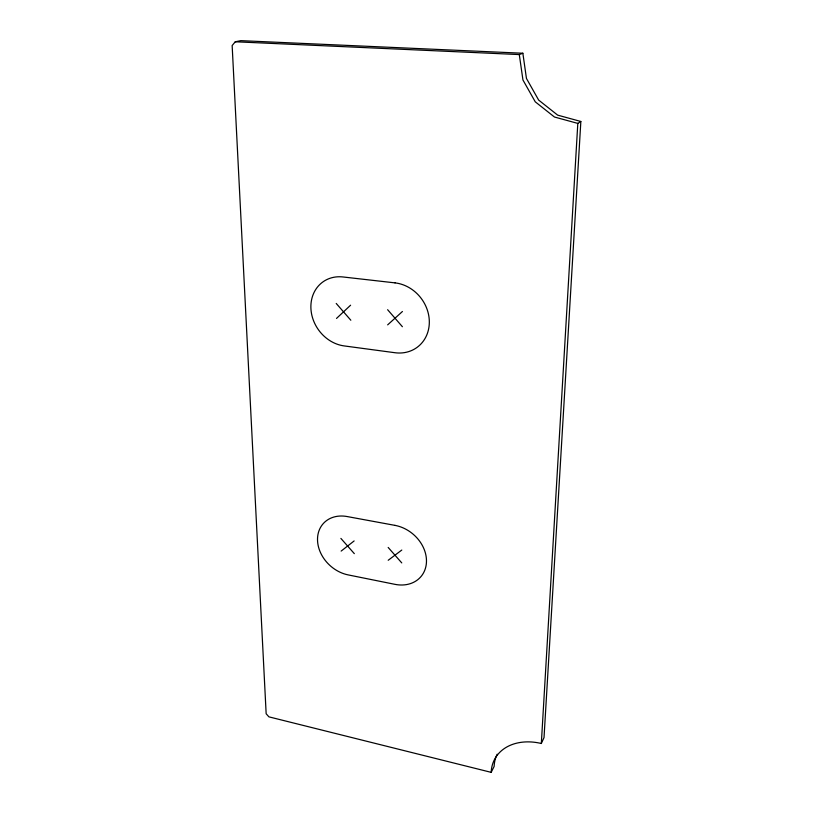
<?xml version="1.0" encoding="UTF-8"?>
<svg xmlns="http://www.w3.org/2000/svg" width="813" height="813" viewBox="0 0 813 813"><rect width="100%" height="100%" fill="white"/><g stroke="black" fill="none" stroke-linecap="round" stroke-linejoin="round"><path stroke-width="1.22" d="M541.326 743.489L577.809 123.403L580.848 121.472L544.019 737.594L541.326 743.489A51.249 38.475 29.4 0 0 491.174 772.35L268.92 716.853L266.156 713.753L232.152 45.538L235.272 41.778L240.841 40.65L522.861 53.241L526.448 78.444L538.653 100.08L557.677 115.141L580.848 121.472M491.174 772.35L494.131 766.435A50.894 38.343 29.3 0 1 497.16 754.22M336.521 318.422L350.596 305.2M387.649 324.865L402.435 311.501M341.145 551.082L354.133 540.94M388.208 560.269L401.795 550.055M235.272 41.778L519.294 54.573L522.861 53.241M577.809 123.403L554.446 117.011L535.259 101.818L522.942 79.989L519.294 54.573M340.891 538.409L354.326 553.653M388.177 547.454L401.764 562.911M336.226 303.452L350.83 320.231M387.618 309.702L402.394 326.724M395.016 282.873L342.923 276.959A36.229 31.311 55.4 0 0 310.881 307.395A36.229 31.311 55.4 0 0 344.123 345.911L395.006 352.73A36.676 32.368 53.1 0 0 429.325 322.05A36.676 32.368 53.1 0 0 395.016 282.873M394.976 525.371L347.1 516.54A33.13 26.646 42.3 0 0 317.517 539.903A33.13 26.646 42.3 0 0 348.116 574.893L394.966 584.344A33.638 27.368 39.8 0 0 426.479 560.94A33.638 27.368 39.8 0 0 394.976 525.371"/></g></svg>
